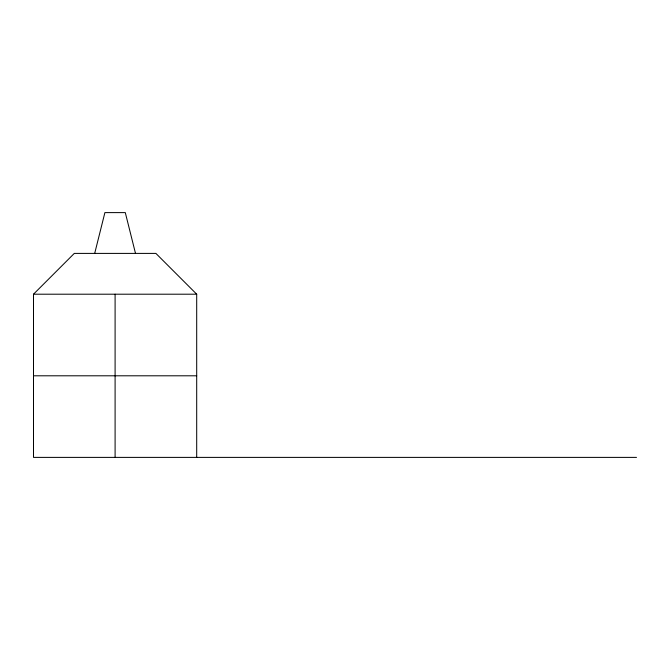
<?xml version="1.0" encoding="UTF-8"?>
<svg xmlns="http://www.w3.org/2000/svg" width="670" height="670" viewBox="0 0 670 670"><rect width="100%" height="100%" fill="white"/><g stroke="black" fill="none" stroke-linecap="round" stroke-linejoin="round"><path stroke-width="1" d="M94.696 253.402L104.897 212.608L125.298 212.608L135.499 253.402M636.5 457.392L33.5 457.392L33.5 294.205L74.295 253.402L155.892 253.402L196.695 294.205L196.695 457.392M33.5 294.205L196.695 294.205M33.5 375.795L196.695 375.795M115.098 294.205L115.098 457.392"/></g></svg>
